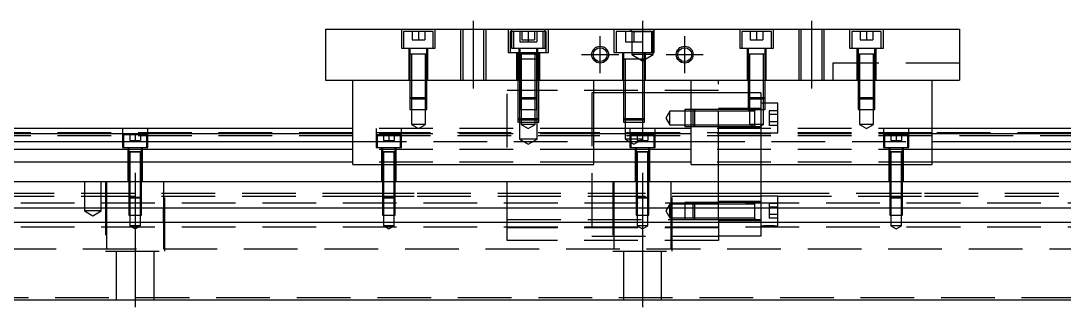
# Model space of a CAD drawing. Extents: x -14 to 1011, y -280 to 102.
# Drawn here: x 233 to 479.7, y -239 to -171 of the extents above; entities that cross this region are included whole.
import ezdxf

# ---------------------------------------------------------------- set-up
doc = ezdxf.new("R2010")
doc.units = 0
doc.linetypes.add('CENTER', pattern=[50.8, 31.75, -6.35, 6.35, -6.35])
doc.linetypes.add('DASHED', pattern=[19.05, 12.7, -6.35])
doc.layers.get('0').update_dxf_attribs({"linetype": 'CONTINUOUS'})
doc.layers.add('CENTER', color=1, linetype='CENTER')

msp = doc.modelspace()

# ---------------------------------------------------------------- linework, layer by layer
at = {"color": 7, "linetype": 'CONTINUOUS'}
for p, q in [((305, -172.99), (305, -184.99)), ((305, -172.99), (455, -172.99)), ((455, -172.99), (455, -184.99)), ((329.000006, -178.89), (324.999994, -178.89)), ((329.000006, -178.89), (324.999994, -178.89)), ((351, -180.09), (350.499994, -180.09)), ((355.000006, -178.89), (350.999994, -178.89)), ((355.000006, -178.89), (350.999994, -178.89)), ((351.35, -180.09), (351, -180.09)), ((355, -180.09), (354.65, -180.09)), ((355.500006, -180.09), (355, -180.09)), ((380.500006, -180.09), (375.499994, -180.09)), ((380.500006, -180.09), (375.499994, -180.09)), ((435.000006, -178.89), (430.999994, -178.89)), ((305, -184.99), (455, -184.99)), ((311.5, -204.99), (311.5, -184.99)), ((368.5, -204.99), (368.5, -184.99)), ((391.5, -204.99), (391.5, -184.99)), ((448.5, -204.99), (448.5, -184.99)), ((406.6, -193.99), (406.6, -191.989994)), ((406.6, -193.99), (406.6, -191.989994)), ((311.5, -196.49), (0, -196.49)), ((391.5, -196.49), (368.5, -196.49)), ((406.6, -195.990006), (406.6, -195.64)), ((760, -196.49), (448.5, -196.49)), ((311.5, -197.742272), (0, -197.742272)), ((0, -199.51668), (311.5, -199.51668)), ((391.5, -197.742272), (368.5, -197.742272)), ((368.5, -199.51668), (391.5, -199.51668)), ((760, -197.742272), (448.5, -197.742272)), ((448.5, -199.51668), (760, -199.51668)), ((311.5, -201.413076), (0, -201.413076)), ((261.500006, -201.99), (258.499994, -201.99)), ((259.998804, -201.99), (258.499994, -201.99)), ((261.500006, -201.99), (259.998804, -201.99)), ((321.500006, -201.99), (318.499994, -201.99)), ((319.998804, -201.99), (318.499994, -201.99)), ((321.500006, -201.99), (319.998804, -201.99)), ((391.5, -201.413076), (368.5, -201.413076)), ((381.500006, -201.99), (378.499994, -201.99)), ((379.998804, -201.99), (378.499994, -201.99)), ((381.500006, -201.99), (379.998804, -201.99)), ((441.500006, -201.99), (438.499994, -201.99)), ((439.998804, -201.99), (438.499994, -201.99)), ((441.500006, -201.99), (439.998804, -201.99)), ((760, -201.413076), (448.5, -201.413076)), ((311.5, -204.467372), (0, -204.467372)), ((391.5, -204.467372), (368.5, -204.467372)), ((760, -204.467372), (448.5, -204.467372)), ((311.5, -204.99), (368.5, -204.99)), ((391.5, -204.99), (448.5, -204.99)), ((0, -208.99), (760, -208.99)), ((411.25, -211.74), (411.5, -211.74)), ((406.6, -215.29), (406.6, -213.989994)), ((406.6, -215.99), (406.6, -213.989994)), ((760, -215.29), (0, -215.29)), ((406.6, -215.849954), (406.6, -215.29)), ((406.6, -216.130046), (406.6, -215.849954)), ((760, -218.69), (0, -218.69)), ((406.6, -217.990006), (406.6, -217.98932)), ((0, -236.99), (760, -236.99))]:
    msp.add_line(p, q, dxfattribs=at)
at = {"color": 3, "linetype": 'DASHED'}
for p, q in [((323, -172.99), (323, -177.49)), ((330.5, -173.49), (323.5, -173.49)), ((323.5, -173.49), (323.5, -177.49)), ((325.5, -173.49), (325.5, -175.49)), ((327, -173.49), (327, -175.49)), ((328.5, -173.49), (328.5, -175.49)), ((330.5, -177.49), (330.5, -173.49)), ((331, -177.49), (331, -172.99)), ((337.000006, -172.99), (337.000006, -184.99)), ((337.5, -172.99), (337.5, -184.99)), ((342.5, -184.99), (342.5, -172.99)), ((342.999994, -184.99), (342.999994, -172.99)), ((348.25, -172.99), (348.25, -178.49)), ((349.5, -173.49), (348.75, -173.49)), ((348.75, -173.49), (348.75, -178.49)), ((349, -172.99), (349, -177.49)), ((356.5, -173.49), (349.5, -173.49)), ((349.5, -173.49), (349.5, -177.49)), ((351, -173.49), (351, -175.99)), ((351.5, -173.49), (351.5, -175.49)), ((353, -173.49), (353, -175.49)), ((354.5, -173.49), (354.5, -175.49)), ((355, -173.49), (355, -175.99)), ((357.25, -173.49), (356.5, -173.49)), ((356.5, -177.49), (356.5, -173.49)), ((357, -177.49), (357, -172.99)), ((357.25, -178.49), (357.25, -173.49)), ((357.75, -178.49), (357.75, -172.99)), ((373.25, -172.99), (373.25, -178.49)), ((382.25, -173.49), (373.75, -173.49)), ((373.75, -173.49), (373.75, -178.49)), ((376, -173.49), (376, -175.99)), ((377, -172.99), (377.5, -173.49)), ((377.5, -173.49), (377.5, -178.99)), ((377.5, -173.49), (382.5, -173.49)), ((378, -173.49), (378, -175.99)), ((380, -173.49), (380, -175.99)), ((382.25, -178.49), (382.25, -173.49)), ((382.5, -173.49), (383, -172.99)), ((382.5, -178.99), (382.5, -173.49)), ((382.75, -178.49), (382.75, -172.99)), ((403, -172.99), (403, -177.49)), ((410.5, -173.49), (403.5, -173.49)), ((403.5, -173.49), (403.5, -177.49)), ((405.5, -173.49), (405.5, -175.49)), ((407, -173.49), (407, -175.49)), ((408.5, -173.49), (408.5, -175.49)), ((410.5, -177.49), (410.5, -173.49)), ((411, -177.49), (411, -172.99)), ((417.000006, -172.99), (417.000006, -184.99)), ((417.5, -172.99), (417.5, -184.99)), ((422.5, -184.99), (422.5, -172.99)), ((422.999994, -184.99), (422.999994, -172.99)), ((429, -172.99), (429, -177.49)), ((436.5, -173.49), (429.5, -173.49)), ((429.5, -173.49), (429.5, -177.49)), ((431.5, -173.49), (431.5, -175.49)), ((433, -173.49), (433, -175.49)), ((434.5, -173.49), (434.5, -175.49)), ((436.5, -177.49), (436.5, -173.49)), ((437, -177.49), (437, -172.99)), ((323, -177.49), (331, -177.49)), ((324.75, -177.49), (324.75, -184.99)), ((325, -177.49), (325, -178.89)), ((325.5, -175.49), (327, -175.49)), ((327, -175.49), (328.5, -175.49)), ((329, -178.89), (329, -177.49)), ((329.25, -184.99), (329.25, -177.49)), ((349, -177.49), (357, -177.49)), ((350.75, -177.49), (350.75, -184.99)), ((351, -175.99), (353, -175.99)), ((351, -177.49), (351, -178.89)), ((351.5, -175.49), (353, -175.49)), ((353, -175.49), (354.5, -175.49)), ((353, -175.49), (353, -175.99)), ((353, -175.99), (355, -175.99)), ((355, -178.89), (355, -177.49)), ((355.25, -184.99), (355.25, -177.49)), ((376, -175.99), (378, -175.99)), ((378, -175.99), (380, -175.99)), ((403, -177.49), (411, -177.49)), ((404.75, -177.49), (404.75, -184.99)), ((405, -177.49), (405, -178.89)), ((405.5, -175.49), (407, -175.49)), ((407, -175.49), (408.5, -175.49)), ((409, -178.89), (409, -177.49)), ((409.25, -184.99), (409.25, -177.49)), ((429, -177.49), (437, -177.49)), ((430.75, -177.49), (430.75, -184.99)), ((431, -177.49), (431, -178.89)), ((431.5, -175.49), (433, -175.49)), ((433, -175.49), (434.5, -175.49)), ((435, -178.89), (435, -177.49)), ((435.25, -184.99), (435.25, -177.49)), ((329.000006, -178.89), (324.999994, -178.89)), ((325, -178.885), (325, -178.89)), ((325.216708, -178.89), (325, -178.89)), ((325, -178.89), (325, -184.99)), ((325, -178.89), (325, -178.895)), ((328.783332, -178.89), (325.216708, -178.89)), ((325.35, -178.89), (325.35, -184.99)), ((328.65, -184.99), (328.65, -178.89)), ((329, -178.89), (328.783332, -178.89)), ((329, -178.89), (329, -178.885)), ((329, -184.99), (329, -178.89)), ((329, -178.895), (329, -178.89)), ((348.25, -178.49), (357.75, -178.49)), ((350.25, -178.49), (350.25, -184.99)), ((350.5, -178.49), (350.5, -180.09)), ((350.5, -180.085), (350.5, -180.09)), ((350.757468, -180.09), (350.5, -180.09)), ((350.5, -180.09), (350.5, -184.99)), ((350.5, -180.09), (350.5, -180.095)), ((350.999654, -180.09), (350.757468, -180.09)), ((350.9, -180.09), (350.9, -184.99)), ((351.349616, -180.09), (350.999654, -180.09)), ((355.000006, -178.89), (350.999994, -178.89)), ((351, -178.885), (351, -178.89)), ((351, -178.89), (351.216462, -178.89)), ((351.216708, -178.89), (351, -178.89)), ((351, -178.89), (351, -184.99)), ((351, -178.89), (351, -178.895)), ((354.783332, -178.89), (351.216708, -178.89)), ((354.650424, -180.09), (351.349616, -180.09)), ((351.35, -178.89), (351.35, -184.99)), ((354.65, -180.09), (351.35, -180.09)), ((354.65, -184.99), (354.65, -178.89)), ((355.000386, -180.09), (354.650424, -180.09)), ((355, -178.89), (354.783332, -178.89)), ((354.783538, -178.89), (355, -178.89)), ((355, -178.89), (355, -178.885)), ((355, -184.99), (355, -178.89)), ((355, -178.895), (355, -178.89)), ((355.242552, -180.09), (355.000386, -180.09)), ((355.1, -184.99), (355.1, -180.09)), ((355.5, -180.09), (355.242552, -180.09)), ((355.5, -180.09), (355.5, -178.49)), ((355.5, -180.09), (355.5, -180.085)), ((355.5, -184.99), (355.5, -180.09)), ((355.5, -180.095), (355.5, -180.09)), ((355.75, -184.99), (355.75, -178.49)), ((373.25, -178.49), (382.75, -178.49)), ((375.25, -178.49), (375.25, -184.99)), ((380.500006, -180.09), (375.499994, -180.09)), ((375.5, -178.49), (375.5, -180.09)), ((375.5, -180.085), (375.5, -180.09)), ((375.5, -180.09), (375.757448, -180.09)), ((375.757468, -180.09), (375.5, -180.09)), ((375.5, -180.09), (375.5, -184.99)), ((375.5, -180.09), (375.5, -180.095)), ((380.242552, -180.09), (375.757468, -180.09)), ((375.9, -180.09), (375.9, -184.99)), ((382.5, -178.99), (377.5, -178.99)), ((377.5, -178.99), (380, -180.433376)), ((380, -180.433376), (382.5, -178.99)), ((380.1, -184.99), (380.1, -180.09)), ((380.5, -180.09), (380.242552, -180.09)), ((380.242602, -180.09), (380.5, -180.09)), ((380.5, -180.09), (380.5, -178.49)), ((380.5, -180.09), (380.5, -180.085)), ((380.5, -184.99), (380.5, -180.09)), ((380.5, -180.095), (380.5, -180.09)), ((380.75, -184.99), (380.75, -178.49)), ((409.000006, -178.89), (404.999994, -178.89)), ((409.000006, -178.89), (404.999994, -178.89)), ((409.000006, -178.89), (404.999994, -178.89)), ((405, -178.885), (405, -178.89)), ((405.216708, -178.89), (405, -178.89)), ((405, -178.89), (405, -178.895)), ((405, -178.89), (405, -184.99)), ((408.783332, -178.89), (405.216708, -178.89)), ((405.35, -178.89), (405.35, -184.99)), ((408.65, -184.99), (408.65, -178.89)), ((409, -178.89), (408.783332, -178.89)), ((409, -178.89), (409, -178.885)), ((409, -178.895), (409, -178.89)), ((409, -184.99), (409, -178.89)), ((435.000006, -178.89), (430.999994, -178.89)), ((431, -178.885), (431, -178.89)), ((431, -178.89), (431.216462, -178.89)), ((431.216708, -178.89), (431, -178.89)), ((431, -178.89), (431, -184.99)), ((431, -178.89), (431, -178.895)), ((434.783332, -178.89), (431.216708, -178.89)), ((431.35, -178.89), (431.35, -184.99)), ((434.65, -184.99), (434.65, -178.89)), ((435, -178.89), (434.783332, -178.89)), ((434.783538, -178.89), (435, -178.89)), ((435, -178.89), (435, -178.885)), ((435, -184.99), (435, -178.89)), ((435, -178.895), (435, -178.89)), ((425, -180.99), (425, -184.99)), ((435, -180.99), (425, -180.99)), ((455, -180.99), (435, -180.99)), ((325, -184.99), (325, -189.14)), ((325.000006, -184.99), (325.000006, -189.140006)), ((325.35, -184.99), (325.35, -189.49)), ((328.65, -189.49), (328.65, -184.99)), ((328.999994, -189.140006), (328.999994, -184.99)), ((329, -189.14), (329, -184.99)), ((348, -200.99), (348, -184.99)), ((350.5, -184.99), (350.5, -194.09)), ((350.500006, -184.99), (350.500002, -194.09)), ((350.9, -184.99), (350.9, -194.49)), ((351, -184.99), (351, -189.14)), ((351.000006, -184.99), (351.000002, -189.14)), ((351.35, -184.99), (351.35, -189.49)), ((354.65, -189.49), (354.65, -184.99)), ((354.999998, -189.14), (354.999994, -184.99)), ((355, -189.14), (355, -184.99)), ((355.1, -194.49), (355.1, -184.99)), ((355.499998, -194.09), (355.499994, -184.99)), ((355.5, -194.09), (355.5, -184.99)), ((375.5, -184.99), (375.5, -194.09)), ((375.500006, -184.99), (375.500002, -194.09)), ((375.9, -184.99), (375.9, -194.49)), ((380.1, -194.49), (380.1, -184.99)), ((380.499998, -194.09), (380.499994, -184.99)), ((380.5, -194.09), (380.5, -184.99)), ((398, -204.99), (398, -184.99)), ((405, -184.99), (405, -189.14)), ((405.000006, -184.99), (405.000002, -189.14)), ((405.35, -184.99), (405.35, -189.49)), ((408.65, -189.49), (408.65, -184.99)), ((408.999998, -189.14), (408.999994, -184.99)), ((409, -189.14), (409, -184.99)), ((431, -184.99), (431, -189.14)), ((431.000006, -184.99), (431.000002, -189.14)), ((431.35, -184.99), (431.35, -189.49)), ((434.65, -189.49), (434.65, -184.99)), ((434.999998, -189.14), (434.999994, -184.99)), ((435, -189.14), (435, -184.99)), ((398, -187.49), (348, -187.49)), ((325, -189.14), (329, -189.14)), ((325, -189.14), (325.35, -189.49)), ((325.000006, -189.140006), (325.000006, -191.99)), ((328.65, -189.49), (325.35, -189.49)), ((325.35, -189.49), (325.35, -191.99)), ((328.65, -189.49), (329, -189.14)), ((328.65, -191.99), (328.65, -189.49)), ((328.999994, -191.99), (328.999994, -189.140006)), ((351, -189.14), (355, -189.14)), ((351, -189.14), (351.35, -189.49)), ((351.000002, -189.14), (351.000006, -191.99)), ((354.65, -189.49), (351.35, -189.49)), ((351.35, -189.49), (351.35, -191.99)), ((354.65, -189.49), (355, -189.14)), ((354.65, -191.99), (354.65, -189.49)), ((354.999994, -191.99), (354.999998, -189.14)), ((368, -187.99), (368, -221.99)), ((368.5, -187.99), (368, -187.99)), ((375.5, -187.99), (368.5, -187.99)), ((375.9, -187.99), (375.5, -187.99)), ((380.1, -187.99), (375.9, -187.99)), ((380.5, -187.99), (380.1, -187.99)), ((391.5, -187.99), (380.5, -187.99)), ((398, -187.99), (391.5, -187.99)), ((405, -187.99), (398, -187.99)), ((405.35, -187.99), (405, -187.99)), ((405, -189.14), (409, -189.14)), ((405, -189.14), (405.35, -189.49)), ((405.000002, -189.14), (405.000006, -191.99)), ((408, -187.99), (405.35, -187.99)), ((408.65, -189.49), (405.35, -189.49)), ((405.35, -189.49), (405.35, -191.99)), ((408, -187.99), (408, -189.49)), ((408, -189.49), (408, -200.99)), ((408.65, -189.49), (409, -189.14)), ((408.65, -191.99), (408.65, -189.49)), ((408.999994, -191.99), (408.999998, -189.14)), ((431, -189.14), (435, -189.14)), ((431, -189.14), (431.35, -189.49)), ((431.000002, -189.14), (431.000006, -191.99)), ((434.65, -189.49), (431.35, -189.49)), ((431.35, -189.49), (431.35, -191.99)), ((434.65, -189.49), (435, -189.14)), ((434.65, -191.99), (434.65, -189.49)), ((434.999994, -191.99), (434.999998, -189.14)), ((325.000006, -191.99), (328.999994, -191.99)), ((325.35, -191.99), (325.35, -195.49)), ((328.65, -195.49), (328.65, -191.99)), ((351.000006, -191.99), (354.999994, -191.99)), ((351.35, -191.99), (351.35, -195.49)), ((354.65, -195.49), (354.65, -191.99)), ((386.5, -192.34), (385.547372, -193.99)), ((386.5, -195.64), (386.5, -192.34)), ((390, -192.34), (386.5, -192.34)), ((392.35, -191.990002), (390, -191.990006)), ((390, -191.990006), (390, -195.989994)), ((392, -192.34), (390, -192.34)), ((392.35, -191.99), (392, -192.34)), ((392, -195.64), (392, -192.34)), ((398, -192.34), (392, -192.34)), ((392.35, -191.99), (392.35, -195.99)), ((398, -191.990002), (392.35, -191.99)), ((398, -191.990006), (392.35, -191.990002)), ((408, -191.74), (398, -191.74)), ((405.000006, -191.99), (398, -191.990002)), ((406.6, -192.34), (398, -192.34)), ((405.000006, -191.99), (408.999994, -191.99)), ((405.35, -191.99), (405.35, -195.49)), ((406.6, -195.990006), (406.6, -191.989994)), ((406.6, -195.990006), (406.6, -191.989994)), ((406.6, -191.99), (406.6, -192.206668)), ((406.6, -192.206708), (406.6, -191.99)), ((406.6, -191.99), (406.6, -192.206668)), ((406.6, -192.206708), (406.6, -191.99)), ((406.6, -193.849948), (406.6, -192.206708)), ((406.6, -195.64), (406.6, -192.34)), ((408.999994, -190.49), (408, -190.49)), ((408.65, -195.49), (408.65, -191.99)), ((412, -190.49), (408.999994, -190.49)), ((410, -192.25795), (410, -193.123974)), ((412, -192.25795), (410, -192.25795)), ((412, -197.49), (412, -190.49)), ((431.000006, -191.99), (434.999994, -191.99)), ((431.35, -191.99), (431.35, -195.49)), ((434.65, -195.49), (434.65, -191.99)), ((350.5, -194.09), (355.5, -194.09)), ((350.5, -194.09), (350.9, -194.49)), ((350.500002, -194.09), (350.500006, -194.99)), ((355.1, -194.49), (350.9, -194.49)), ((350.9, -194.49), (350.9, -194.99)), ((355.1, -194.49), (355.5, -194.09)), ((355.1, -194.99), (355.1, -194.49)), ((355.499994, -194.99), (355.499998, -194.09)), ((375.5, -194.09), (380.5, -194.09)), ((375.5, -194.09), (375.9, -194.49)), ((375.500002, -194.09), (375.500006, -194.99)), ((380.1, -194.49), (375.9, -194.49)), ((375.9, -194.49), (375.9, -194.99)), ((380.1, -194.49), (380.5, -194.09)), ((380.1, -194.99), (380.1, -194.49)), ((380.499994, -194.99), (380.499998, -194.09)), ((385.547372, -193.99), (386.5, -195.64)), ((406.6, -195.773332), (406.6, -193.849948)), ((410, -193.123974), (410, -194.856026)), ((412, -193.123974), (410, -193.123974)), ((410, -194.856026), (410, -195.72205)), ((412, -194.856026), (410, -194.856026)), ((257, -196.49), (257, -200.99)), ((263, -200.99), (263, -196.49)), ((368.5, -196.49), (311.5, -196.49)), ((317, -196.49), (317, -200.99)), ((323, -200.99), (323, -196.49)), ((328.65, -195.49), (325.35, -195.49)), ((325.35, -195.49), (327, -196.442628)), ((327, -196.442628), (328.65, -195.49)), ((350.500006, -194.99), (355.499994, -194.99)), ((350.9, -194.99), (350.9, -198.99)), ((354.65, -195.49), (351.35, -195.49)), ((351.35, -195.49), (353, -196.442628)), ((353, -196.442628), (354.65, -195.49)), ((355.1, -198.99), (355.1, -194.99)), ((375.500006, -194.99), (380.499994, -194.99)), ((375.9, -194.99), (375.9, -198.99)), ((377, -196.49), (377, -200.99)), ((380.1, -198.99), (380.1, -194.99)), ((383, -200.99), (383, -196.49)), ((386.5, -195.64), (390, -195.64)), ((390, -195.64), (392, -195.64)), ((390, -195.989994), (392.35, -195.989998)), ((448.5, -196.49), (391.5, -196.49)), ((392, -195.64), (392.35, -195.99)), ((392, -195.64), (398, -195.64)), ((392.35, -195.989998), (398, -195.989994)), ((392.35, -195.99), (398, -195.989998)), ((398, -195.64), (406.6, -195.64)), ((398, -195.989998), (406.605, -195.99)), ((398, -196.24), (408, -196.24)), ((408.65, -195.49), (405.35, -195.49)), ((405.35, -195.49), (407, -196.442628)), ((406.595, -195.99), (408, -195.99)), ((406.6, -195.773292), (406.6, -195.99)), ((406.6, -195.99), (406.6, -195.773332)), ((407, -196.442628), (408.65, -195.49)), ((412, -195.72205), (410, -195.72205)), ((434.65, -195.49), (431.35, -195.49)), ((431.35, -195.49), (433, -196.442628)), ((433, -196.442628), (434.65, -195.49)), ((437, -196.49), (437, -200.99)), ((443, -200.99), (443, -196.49)), ((311.5, -197.49), (40.5, -197.49)), ((311.5, -198.24), (40.5, -198.24)), ((262.75, -197.99), (257.25, -197.99)), ((257.25, -197.99), (257.25, -200.99)), ((258.75, -197.99), (258.75, -199.29)), ((258.75, -199.29), (260, -199.29)), ((260, -197.99), (260, -199.29)), ((260, -199.29), (261.25, -199.29)), ((261.25, -197.99), (261.25, -199.29)), ((262.75, -200.99), (262.75, -197.99)), ((368, -197.49), (311.5, -197.49)), ((368.5, -197.742272), (311.5, -197.742272)), ((368, -198.24), (311.5, -198.24)), ((311.5, -199.51668), (368.5, -199.51668)), ((322.75, -197.99), (317.25, -197.99)), ((317.25, -197.99), (317.25, -200.99)), ((318.75, -197.99), (318.75, -199.29)), ((318.75, -199.29), (320, -199.29)), ((320, -197.99), (320, -199.29)), ((320, -199.29), (321.25, -199.29)), ((321.25, -197.99), (321.25, -199.29)), ((322.75, -200.99), (322.75, -197.99)), ((355.1, -198.99), (350.9, -198.99)), ((350.9, -198.99), (353, -200.202436)), ((353, -200.202436), (355.1, -198.99)), ((408, -197.49), (368, -197.49)), ((408, -198.24), (368, -198.24)), ((380.1, -198.99), (375.9, -198.99)), ((375.9, -198.99), (378, -200.202436)), ((382.75, -197.99), (377.25, -197.99)), ((377.25, -197.99), (377.25, -200.99)), ((378, -200.202436), (380.1, -198.99)), ((378.75, -197.99), (378.75, -199.29)), ((378.75, -199.29), (380, -199.29)), ((380, -197.99), (380, -199.29)), ((380, -199.29), (381.25, -199.29)), ((381.25, -197.99), (381.25, -199.29)), ((382.75, -200.99), (382.75, -197.99)), ((448.5, -197.742272), (391.5, -197.742272)), ((391.5, -199.51668), (448.5, -199.51668)), ((408, -197.49), (412, -197.49)), ((448.5, -198.24), (408, -198.24)), ((448.5, -197.49), (412, -197.49)), ((442.75, -197.99), (437.25, -197.99)), ((437.25, -197.99), (437.25, -200.99)), ((438.75, -197.99), (438.75, -199.29)), ((438.75, -199.29), (440, -199.29)), ((440, -197.99), (440, -199.29)), ((440, -199.29), (441.25, -199.29)), ((441.25, -197.99), (441.25, -199.29)), ((442.75, -200.99), (442.75, -197.99)), ((710, -197.49), (448.5, -197.49)), ((677.25, -198.24), (448.5, -198.24)), ((257, -200.99), (263, -200.99)), ((258.25, -200.99), (258.25, -208.99)), ((261.500006, -201.99), (258.499994, -201.99)), ((258.5, -200.99), (258.5, -201.99)), ((258.5, -201.985), (258.5, -201.99)), ((258.5, -201.99), (258.62467, -201.99)), ((258.624678, -201.99), (258.5, -201.99)), ((258.5, -201.99), (258.5, -201.995)), ((258.5, -201.99), (258.5, -208.99)), ((258.62467, -201.99), (261.375392, -201.99)), ((259.998804, -201.99), (258.624678, -201.99)), ((258.75, -201.99), (258.75, -208.99)), ((261.37533, -201.99), (259.998804, -201.99)), ((261.25, -208.99), (261.25, -201.99)), ((261.5, -201.99), (261.37533, -201.99)), ((261.375392, -201.99), (261.5, -201.99)), ((261.5, -201.99), (261.5, -200.99)), ((261.5, -201.99), (261.5, -201.985)), ((261.5, -201.995), (261.5, -201.99)), ((261.5, -208.99), (261.5, -201.99)), ((261.75, -208.99), (261.75, -200.99)), ((368.5, -201.413076), (311.5, -201.413076)), ((317, -200.99), (323, -200.99)), ((318.25, -200.99), (318.25, -208.99)), ((321.500006, -201.99), (318.499994, -201.99)), ((318.5, -200.99), (318.5, -201.99)), ((318.5, -201.985), (318.5, -201.99)), ((318.5, -201.99), (318.62467, -201.99)), ((318.624678, -201.99), (318.5, -201.99)), ((318.5, -201.99), (318.5, -201.995)), ((318.5, -201.99), (318.5, -208.99)), ((318.62467, -201.99), (321.375392, -201.99)), ((319.998804, -201.99), (318.624678, -201.99)), ((318.75, -201.99), (318.75, -208.99)), ((321.37533, -201.99), (319.998804, -201.99)), ((321.25, -208.99), (321.25, -201.99)), ((321.5, -201.99), (321.37533, -201.99)), ((321.375392, -201.99), (321.5, -201.99)), ((321.5, -201.99), (321.5, -200.99)), ((321.5, -201.99), (321.5, -201.985)), ((321.5, -201.995), (321.5, -201.99)), ((321.5, -208.99), (321.5, -201.99)), ((321.75, -208.99), (321.75, -200.99)), ((377, -200.99), (383, -200.99)), ((378.25, -200.99), (378.25, -208.99)), ((381.500006, -201.99), (378.499994, -201.99)), ((378.5, -200.99), (378.5, -201.99)), ((378.5, -201.985), (378.5, -201.99)), ((378.5, -201.99), (378.62467, -201.99)), ((378.624678, -201.99), (378.5, -201.99)), ((378.5, -201.99), (378.5, -201.995)), ((378.5, -201.99), (378.5, -208.99)), ((378.62467, -201.99), (381.375392, -201.99)), ((379.998804, -201.99), (378.624678, -201.99)), ((378.75, -201.99), (378.75, -208.99)), ((381.37533, -201.99), (379.998804, -201.99)), ((381.25, -208.99), (381.25, -201.99)), ((381.5, -201.99), (381.37533, -201.99)), ((381.375392, -201.99), (381.5, -201.99)), ((381.5, -201.99), (381.5, -200.99)), ((381.5, -201.99), (381.5, -201.985)), ((381.5, -201.995), (381.5, -201.99)), ((381.5, -208.99), (381.5, -201.99)), ((381.75, -208.99), (381.75, -200.99)), ((448.5, -201.413076), (391.5, -201.413076)), ((408, -200.99), (408, -204.99)), ((437, -200.99), (443, -200.99)), ((438.25, -200.99), (438.25, -208.99)), ((441.500006, -201.99), (438.499994, -201.99)), ((438.5, -200.99), (438.5, -201.99)), ((438.5, -201.985), (438.5, -201.99)), ((438.5, -201.99), (438.62467, -201.99)), ((438.624678, -201.99), (438.5, -201.99)), ((438.5, -201.99), (438.5, -201.995)), ((438.5, -201.99), (438.5, -208.99)), ((438.62467, -201.99), (441.375392, -201.99)), ((439.998804, -201.99), (438.624678, -201.99)), ((438.75, -201.99), (438.75, -208.99)), ((441.37533, -201.99), (439.998804, -201.99)), ((441.25, -208.99), (441.25, -201.99)), ((441.5, -201.99), (441.37533, -201.99)), ((441.375392, -201.99), (441.5, -201.99)), ((441.5, -201.99), (441.5, -200.99)), ((441.5, -201.99), (441.5, -201.985)), ((441.5, -201.995), (441.5, -201.99)), ((441.5, -208.99), (441.5, -201.99)), ((441.75, -208.99), (441.75, -200.99)), ((368.5, -204.467372), (311.5, -204.467372)), ((448.5, -204.467372), (391.5, -204.467372)), ((398, -208.99), (398, -204.99)), ((408, -204.99), (408, -208.99)), ((248, -208.99), (248, -215.99)), ((252, -215.99), (252, -208.99)), ((253, -208.99), (253, -225.49)), ((253.291796, -215.29), (253.291796, -208.99)), ((258.5, -208.99), (258.5, -212.74)), ((258.500006, -208.99), (258.500002, -212.74)), ((258.75, -208.99), (258.75, -212.99)), ((261.25, -212.99), (261.25, -208.99)), ((261.499998, -212.74), (261.499994, -208.99)), ((261.5, -212.74), (261.5, -208.99)), ((266.708204, -208.99), (266.708204, -215.29)), ((267, -225.49), (267, -208.99)), ((318.5, -208.99), (318.5, -212.74)), ((318.500006, -208.99), (318.500002, -212.74)), ((318.75, -208.99), (318.75, -212.99)), ((321.25, -212.99), (321.25, -208.99)), ((321.499998, -212.74), (321.499994, -208.99)), ((321.5, -212.74), (321.5, -208.99)), ((348, -215.29), (348, -208.99)), ((373, -208.99), (373, -225.49)), ((373.291796, -215.29), (373.291796, -208.99)), ((378.5, -208.99), (378.5, -212.74)), ((378.500006, -208.99), (378.500002, -212.74)), ((378.75, -208.99), (378.75, -212.99)), ((381.25, -212.99), (381.25, -208.99)), ((381.499998, -212.74), (381.499994, -208.99)), ((381.5, -212.74), (381.5, -208.99)), ((386.708204, -208.99), (386.708204, -215.29)), ((387, -225.49), (387, -208.99)), ((398, -215.29), (398, -208.99)), ((408, -208.99), (408, -215.29)), ((438.5, -208.99), (438.5, -212.74)), ((438.500006, -208.99), (438.500002, -212.74)), ((438.75, -208.99), (438.75, -212.99)), ((441.25, -212.99), (441.25, -208.99)), ((441.499998, -212.74), (441.499994, -208.99)), ((441.5, -212.74), (441.5, -208.99)), ((56.708204, -211.74), (313.291796, -211.74)), ((313.291796, -211.74), (326.708204, -211.74)), ((326.708204, -211.74), (348, -211.74)), ((348, -211.74), (368, -211.74)), ((368, -211.74), (398, -211.74)), ((398, -211.74), (408, -211.74)), ((408, -211.74), (408.5, -211.74)), ((408.5, -211.74), (408.75, -211.74)), ((408.75, -211.74), (411.25, -211.74)), ((411.5, -211.74), (433.291796, -211.74)), ((433.291796, -211.74), (446.708204, -211.74)), ((446.708204, -211.74), (678.5, -211.74)), ((760, -214.14), (0, -214.14)), ((56.708204, -212.49), (313.291796, -212.49)), ((258.5, -212.74), (261.5, -212.74)), ((258.5, -212.74), (258.75, -212.99)), ((258.500002, -212.74), (258.500006, -215.29)), ((261.25, -212.99), (258.75, -212.99)), ((258.75, -212.99), (258.75, -216.99)), ((261.25, -212.99), (261.5, -212.74)), ((261.25, -216.99), (261.25, -212.99)), ((261.499994, -215.29), (261.499998, -212.74)), ((313.291796, -212.49), (326.708204, -212.49)), ((318.5, -212.74), (321.5, -212.74)), ((318.5, -212.74), (318.75, -212.99)), ((318.500002, -212.74), (318.500006, -215.29)), ((321.25, -212.99), (318.75, -212.99)), ((318.75, -212.99), (318.75, -216.99)), ((321.25, -212.99), (321.5, -212.74)), ((321.25, -216.99), (321.25, -212.99)), ((321.499994, -215.29), (321.499998, -212.74)), ((326.708204, -212.49), (348, -212.49)), ((348, -212.49), (368, -212.49)), ((368, -212.489994), (398, -212.489994)), ((368, -212.49), (398, -212.49)), ((378.5, -212.74), (381.5, -212.74)), ((378.5, -212.74), (378.75, -212.99)), ((378.500002, -212.74), (378.500006, -215.29)), ((381.25, -212.99), (378.75, -212.99)), ((378.75, -212.99), (378.75, -216.99)), ((381.25, -212.99), (381.5, -212.74)), ((381.25, -216.99), (381.25, -212.99)), ((381.499994, -215.29), (381.499998, -212.74)), ((386.5, -214.34), (385.547372, -215.99)), ((386.5, -217.64), (386.5, -214.34)), ((390, -214.34), (386.5, -214.34)), ((392.35, -213.990002), (390, -213.990006)), ((390, -213.990006), (390, -217.989994)), ((392, -214.34), (390, -214.34)), ((392.35, -213.99), (392, -214.34)), ((392, -217.64), (392, -214.34)), ((398, -214.34), (392, -214.34)), ((392.35, -213.99), (392.35, -217.99)), ((398, -213.99), (392.35, -213.99)), ((398, -213.990006), (392.35, -213.990002)), ((398, -212.489994), (408, -212.489994)), ((398, -212.49), (408, -212.49)), ((408, -213.74), (398, -213.74)), ((406.6, -213.99), (398, -213.99)), ((406.6, -214.34), (398, -214.34)), ((406.6, -213.99), (406.595, -213.99)), ((406.6, -217.990006), (406.6, -213.989994)), ((406.6, -213.99), (406.6, -214.206668)), ((406.6, -214.206708), (406.6, -213.99)), ((406.605, -213.99), (406.6, -213.99)), ((408, -213.99), (406.6, -213.99)), ((406.6, -215.289824), (406.6, -214.206708)), ((408.5, -212.49), (408, -212.49)), ((408.75, -212.49), (408.5, -212.49)), ((411.25, -212.49), (408.75, -212.49)), ((410, -214.25795), (410, -215.123974)), ((412, -214.25795), (410, -214.25795)), ((411.5, -212.49), (411.25, -212.49)), ((412, -212.49), (411.5, -212.49)), ((412, -215.29), (412, -212.49)), ((412, -212.49), (433.291796, -212.49)), ((433.291796, -212.49), (446.708204, -212.49)), ((438.5, -212.74), (441.5, -212.74)), ((438.5, -212.74), (438.75, -212.99)), ((438.500002, -212.74), (438.500006, -215.29)), ((441.25, -212.99), (438.75, -212.99)), ((438.75, -212.99), (438.75, -216.99)), ((441.25, -212.99), (441.5, -212.74)), ((441.25, -216.99), (441.25, -212.99)), ((441.499994, -215.29), (441.499998, -212.74)), ((446.708204, -212.49), (678.5, -212.49)), ((252, -215.99), (248, -215.99)), ((248, -215.99), (250, -217.1447)), ((250, -217.1447), (252, -215.99)), ((253.291796, -218.69), (253.291796, -215.29)), ((258.500006, -215.29), (258.500006, -216.99)), ((258.500006, -216.99), (261.499994, -216.99)), ((258.75, -216.99), (258.75, -219.49)), ((261.25, -219.49), (261.25, -216.99)), ((261.499994, -216.99), (261.499994, -215.29)), ((266.708204, -218.69), (266.708204, -215.29)), ((318.500006, -215.29), (318.500006, -216.99)), ((318.500006, -216.99), (321.499994, -216.99)), ((318.75, -216.99), (318.75, -219.49)), ((321.25, -219.49), (321.25, -216.99)), ((321.499994, -216.99), (321.499994, -215.29)), ((348, -217.99), (348, -215.29)), ((373.291796, -218.69), (373.291796, -215.29)), ((378.500006, -215.29), (378.500006, -216.99)), ((378.500006, -216.99), (381.499994, -216.99)), ((378.75, -216.99), (378.75, -219.49)), ((381.25, -219.49), (381.25, -216.99)), ((381.499994, -216.99), (381.499994, -215.29)), ((385.547372, -215.99), (386.5, -217.64)), ((386.708204, -215.29), (386.708204, -218.69)), ((398, -217.99), (398, -215.29)), ((406.6, -215.78999), (406.6, -215.289824)), ((406.6, -216.19001), (406.6, -215.78999)), ((406.6, -217.98932), (406.6, -216.130046)), ((406.6, -217.773332), (406.6, -216.19001)), ((408, -215.29), (408, -218.69)), ((410, -215.123974), (410, -216.856026)), ((412, -215.123974), (410, -215.123974)), ((412, -216.856026), (410, -216.856026)), ((410, -216.856026), (410, -217.72205)), ((412, -218.69), (412, -215.29)), ((438.500006, -215.29), (438.500006, -216.99)), ((438.500006, -216.99), (441.499994, -216.99)), ((438.75, -216.99), (438.75, -219.49)), ((441.25, -219.49), (441.25, -216.99)), ((441.499994, -216.99), (441.499994, -215.29)), ((253.291796, -224.99), (253.291796, -218.69)), ((261.25, -219.49), (258.75, -219.49)), ((258.75, -219.49), (260, -220.211688)), ((260, -220.211688), (261.25, -219.49)), ((266.708204, -218.69), (266.708204, -224.99)), ((321.25, -219.49), (318.75, -219.49)), ((318.75, -219.49), (320, -220.211688)), ((320, -220.211688), (321.25, -219.49)), ((348, -217.99), (398, -217.99)), ((348, -218.69), (348, -217.99)), ((348, -222.99), (348, -218.69)), ((373.291796, -224.99), (373.291796, -218.69)), ((381.25, -219.49), (378.75, -219.49)), ((378.75, -219.49), (380, -220.211688)), ((380, -220.211688), (381.25, -219.49)), ((386.5, -217.64), (390, -217.64)), ((386.708204, -218.69), (386.708204, -224.99)), ((390, -217.64), (392, -217.64)), ((392, -217.64), (398, -217.64)), ((392, -217.64), (392.35, -217.99)), ((398, -217.64), (406.6, -217.64)), ((398, -217.99), (398, -218.69)), ((398, -217.99), (406.6, -217.99)), ((398, -218.24), (408, -218.24)), ((398, -218.69), (398, -222.99)), ((406.595, -217.99), (406.6, -217.99)), ((406.6, -217.773292), (406.6, -217.99)), ((406.6, -217.99), (406.6, -217.773332)), ((406.6, -217.99), (406.605, -217.99)), ((406.6, -217.99), (408, -217.99)), ((408, -218.69), (408, -221.99)), ((408, -219.49), (408.75, -219.49)), ((411.25, -219.49), (408.75, -219.49)), ((412, -217.72205), (410, -217.72205)), ((411.25, -219.49), (412, -219.49)), ((412, -219.49), (412, -218.69)), ((441.25, -219.49), (438.75, -219.49)), ((438.75, -219.49), (440, -220.211688)), ((440, -220.211688), (441.25, -219.49)), ((760, -219.84), (0, -219.84)), ((398, -219.998332), (348, -219.998332)), ((368, -221.99), (398, -221.99)), ((408, -221.99), (398, -221.99)), ((398, -222.99), (348, -222.99)), ((0, -224.99), (703.291796, -224.99)), ((253, -225.49), (267, -225.49)), ((255.5, -225.49), (255.5, -236.99)), ((264.5, -236.99), (264.5, -225.49)), ((373, -225.49), (387, -225.49)), ((375.5, -225.49), (375.5, -236.99)), ((384.5, -236.99), (384.5, -225.49)), ((12.499994, -236.49), (760, -236.49))]:
    msp.add_line(p, q, dxfattribs=at)
at = {"color": 3, "linetype": 'CONTINUOUS'}
for centre in [(370, -178.99), (390, -178.99)]:
    msp.add_circle(centre, 2, dxfattribs=at)
at = {"color": 7, "linetype": 'CONTINUOUS'}
for centre in [(370, -178.99), (390, -178.99)]:
    msp.add_circle(centre, 1.65, dxfattribs=at)
at = {"layer": 'CENTER', "color": 1, "linetype": 'CENTER'}
for p, q in [((340, -170.99), (340, -186.99)), ((380, -170.99), (380, -182.433376)), ((420, -170.99), (420, -186.99)), ((370, -183.39), (370, -174.59)), ((390, -183.39), (390, -174.59)), ((365.6, -178.99), (374.4, -178.99)), ((385.6, -178.99), (394.4, -178.99)), ((260, -206.99), (260, -238.99)), ((380, -206.99), (380, -238.99))]:
    msp.add_line(p, q, dxfattribs=at)

doc.saveas('drawing.dxf')
